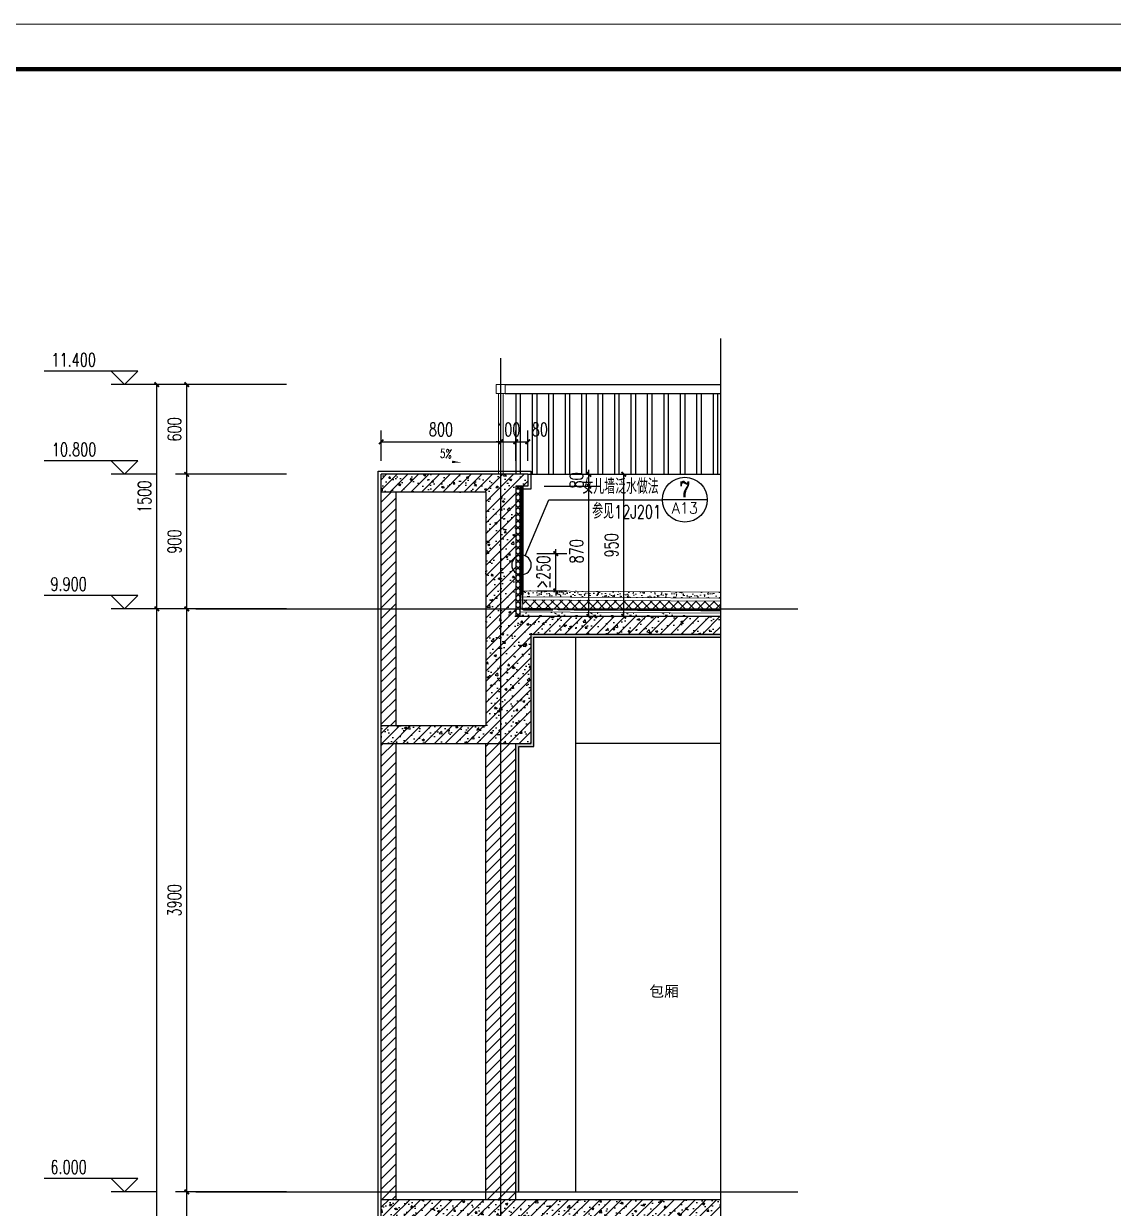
# Model space of a CAD drawing. Extents: x 1738711 to 2346805, y 1189731 to 2516152.
# Drawn here: x 1975823 to 1983111, y 1227784 to 1235709 of the extents above; entities that cross this region are included whole.
import ezdxf
from ezdxf.enums import TextEntityAlignment as Align

# ---------------------------------------------------------------- set-up
doc = ezdxf.new("R2010")
doc.units = 0
doc.header["$LTSCALE"] = 1000
doc.header["$MEASUREMENT"] = 0
doc.linetypes.add('S & C -P1$0$DASHED', pattern=[0.75, 0.5, -0.25])
for name, color, linetype in [('DIM_ELEV', 3, 'Continuous'), ('DIM_IDEN', 3, 'Continuous'), ('DIM_SYMB', 3, 'Continuous'), ('DOTE', 1, 'Continuous'), ('PUB_DIM', 3, 'Continuous'), ('PUB_HATCH', 8, 'Continuous'), ('PUB_TEXT', 7, 'Continuous'), ('TK', 4, 'Continuous'), ('WALL', 40, 'Continuous'), ('切线', 35, 'Continuous'), ('看线', 8, 'Continuous')]:
    doc.layers.add(name, color=color, linetype=linetype)
for name, color, linetype, lineweight in [('可见细线', 142, 'Continuous', 9), ('填充', 252, 'Continuous', 5), ('栏杆', 6, 'Continuous', 15), ('细线', 8, 'Continuous', 5)]:
    doc.layers.add(name, color=color, linetype=linetype, lineweight=lineweight)
doc.styles.add('_TCH_DIM', font='SIMPLEX', dxfattribs={"bigfont": 'GBCBIG'})
doc.styles.add('_TCH_DIM_T3', font='SIMPLEX', dxfattribs={"width": 0.705882, "bigfont": 'GBCBIG'})
doc.styles.add('_TCH_LABEL', font='COMPLEX', dxfattribs={"bigfont": 'GBCBIG'})
doc.styles.add('STW', font='simhei_0.ttf')
doc.styles.add('宋体', font='SIMSUN.TTF', dxfattribs={"width": 0.75})
doc.dimstyles.new('_TCH_ARCH&&30', dxfattribs={"dimtxt": 89.25, "dimasz": 30, "dimexe": 75, "dimexo": 90, "dimgap": 37.875, "dimtad": 1, "dimdec": 0, "dimzin": 0, "dimdsep": 46, "dimtxsty": '_TCH_DIM_T3', "dimblk": 'ARCHTICK', "dimcen": 0.09, "dimclrt": 7, "dimazin": 2, "dimtfac": 1, "dimtdec": 0, "dimtix": 1, "dimtmove": 2, "dimatfit": 3, "dimfxl": 20, "dimtolj": 1, "dimtzin": 0, "dimarcsym": 0})
pattern_1 = [(45, (-1386.785, 35.9), (-35.3553532, 35.3553532), [])]

# ---------------------------------------------------------------- blocks, each defined once
blk = doc.blocks.new('hjashrtahreahe')
at = {"layer": 'TK', "color": 7, "const_width": 25}
blk.add_lwpolyline([(0, 59400), (84100, 59400), (84100, 0), (0, 0)], close=True, dxfattribs=at)
at = {"layer": 'TK', "color": 3, "const_width": 100}
blk.add_lwpolyline([(2500, 1000), (2500, 58400), (83100, 58400), (83100, 1000)], close=True, dxfattribs=at)
at = {"layer": 'TK', "style": '宋体', "width": 0.75}
for tag, height, p in [('项目负责人', 350, (6003, 57089)), ('专业负责人', 350, (6003, 56224)), ('设计人', 350, (6003, 55419)), ('版号1', 250, (77304, 22193)), ('时间1', 250, (82405, 22193)), ('版号2', 250, (77304, 21593)), ('时间2', 250, (82405, 21593)), ('版号3', 250, (77304, 20993)), ('时间3', 250, (82405, 20993)), ('建筑会签', 0.0001, (78978, 2403)), ('电气会签', 0.0001, (82128, 2403)), ('结构会签', 0.0001, (78978, 1803)), ('暖通会签', 0.0001, (82128, 1803)), ('给排水会签', 0.0001, (78978, 1250)), ('智能化会签', 0.0001, (82128, 1250))]:
    blk.add_attdef(tag, text='', height=height, dxfattribs=at).set_placement(p, align=Align.CENTER)
for tag, p in [('合作设计单位', (80816, 48986)), ('版号说明1', (79854, 22318)), ('版号说明2', (79854, 21718)), ('版号说明3', (79854, 21118)), ('浙江绿储科技有限公司', (80545, 16036)), ('百兆瓦级集中式熔盐储能关键', (80545, 14953)), ('设备研发及制造基地项目', (80545, 14603)), ('1#研发楼', (80545, 13636)), ('图名', (80545, 12436)), ('工程编号', (78978, 11461)), ('子项编号', (82128, 11461)), ('建筑', (78978, 10711)), ('图号', (82128, 10711)), ('施工图', (78978, 9961)), ('2023.03', (82128, 9961)), ('审定', (79353, 8461)), ('审核', (79353, 7711)), ('工程负责', (79353, 6961)), ('专业负责', (79353, 6211)), ('设计', (79353, 5461)), ('制图', (79353, 4711)), ('校对', (79353, 3961))]:
    blk.add_attdef(tag, text='', height=250, dxfattribs=at).set_placement(p, align=Align.MIDDLE_CENTER)
blk = doc.blocks.new('_ArchTick')
at = {"color": 0, "linetype": 'ByBlock', "const_width": 0.4}
blk.add_lwpolyline([(-0.5, -0.5), (0.5, 0.5)], dxfattribs=at)
blk = doc.blocks.new('*D349')
at = {"layer": 'Defpoints', "color": 0, "transparency": 16777216}
for p in [(1979014.3, 1232911.9), (1978214.3, 1232694.4), (1979014.3, 1232694.4)]:
    blk.add_point(p, dxfattribs=at)
at = {"layer": 'PUB_DIM', "color": 0, "lineweight": -2, "transparency": 16777216}
for p, q in [((1978214.3, 1232784.4), (1978214.3, 1232986.9)), ((1979014.3, 1232784.4), (1979014.3, 1232986.9)), ((1978214.3, 1232911.9), (1979014.3, 1232911.9))]:
    blk.add_line(p, q, dxfattribs=at)
at = {"layer": 'PUB_DIM', "color": 0, "lineweight": -2, "transparency": 16777216, "xscale": 30, "yscale": 30, "zscale": 30, "rotation": 180}
blk.add_blockref('_ArchTick', (1978214.3, 1232911.9), dxfattribs=at)
at = {"layer": 'PUB_DIM', "color": 0, "lineweight": -2, "transparency": 16777216, "xscale": 30, "yscale": 30, "zscale": 30}
blk.add_blockref('_ArchTick', (1979014.3, 1232911.9), dxfattribs=at)
at = {"layer": 'PUB_DIM', "color": 7, "transparency": 16777216, "insert": (1978614.3, 1232994.4), "char_height": 89.25, "attachment_point": 5, "style": '_TCH_DIM_T3'}
blk.add_mtext('\\A1;800', dxfattribs=at)
blk = doc.blocks.new('*D350')
at = {"layer": 'Defpoints', "color": 0, "transparency": 16777216}
for p in [(1979114.3, 1232911.9), (1979014.3, 1232694.4), (1979114.3, 1232694.4)]:
    blk.add_point(p, dxfattribs=at)
at = {"layer": 'PUB_DIM', "color": 0, "lineweight": -2, "transparency": 16777216}
for p, q in [((1979014.3, 1232784.4), (1979014.3, 1232986.9)), ((1979114.3, 1232784.4), (1979114.3, 1232986.9)), ((1979014.3, 1232911.9), (1978984.3, 1232911.9)), ((1979014.3, 1232911.9), (1979114.3, 1232911.9)), ((1979114.3, 1232911.9), (1979144.3, 1232911.9))]:
    blk.add_line(p, q, dxfattribs=at)
at = {"layer": 'PUB_DIM', "color": 0, "lineweight": -2, "transparency": 16777216, "xscale": 30, "yscale": 30, "zscale": 30}
blk.add_blockref('_ArchTick', (1979014.3, 1232911.9), dxfattribs=at)
at = {"layer": 'PUB_DIM', "color": 0, "lineweight": -2, "transparency": 16777216, "xscale": 30, "yscale": 30, "zscale": 30, "rotation": 180}
blk.add_blockref('_ArchTick', (1979114.3, 1232911.9), dxfattribs=at)
at = {"layer": 'PUB_DIM', "color": 7, "transparency": 16777216, "insert": (1979064.3, 1232994.4), "char_height": 89.25, "attachment_point": 5, "style": '_TCH_DIM_T3'}
blk.add_mtext('\\A1;100', dxfattribs=at)
blk = doc.blocks.new('*D351')
at = {"layer": 'Defpoints', "color": 0, "transparency": 16777216}
for p in [(1979194.3, 1232911.9), (1979114.3, 1232694.4), (1979194.3, 1232694.4)]:
    blk.add_point(p, dxfattribs=at)
at = {"layer": 'PUB_DIM', "color": 0, "lineweight": -2, "transparency": 16777216}
for p, q in [((1979114.3, 1232784.4), (1979114.3, 1232986.9)), ((1979194.3, 1232784.4), (1979194.3, 1232986.9)), ((1979114.3, 1232911.9), (1979194.3, 1232911.9))]:
    blk.add_line(p, q, dxfattribs=at)
at = {"layer": 'PUB_DIM', "color": 0, "lineweight": -2, "transparency": 16777216, "xscale": 30, "yscale": 30, "zscale": 30, "rotation": 180}
blk.add_blockref('_ArchTick', (1979114.3, 1232911.9), dxfattribs=at)
at = {"layer": 'PUB_DIM', "color": 0, "lineweight": -2, "transparency": 16777216, "xscale": 30, "yscale": 30, "zscale": 30}
blk.add_blockref('_ArchTick', (1979194.3, 1232911.9), dxfattribs=at)
at = {"layer": 'PUB_DIM', "color": 7, "transparency": 16777216, "insert": (1979275.3, 1232994.4), "char_height": 89.25, "attachment_point": 5, "style": '_TCH_DIM_T3'}
blk.add_mtext('\\A1;80', dxfattribs=at)
blk = doc.blocks.new('*D352')
at = {"layer": 'Defpoints', "color": 0, "transparency": 16777216}
for p in [(1979164.3, 1232164.6), (1979381.8, 1232164.6), (1979164.3, 1231914.6)]:
    blk.add_point(p, dxfattribs=at)
at = {"layer": 'PUB_DIM', "color": 0, "lineweight": -2, "transparency": 16777216}
for p, q in [((1979254.3, 1232164.6), (1979456.8, 1232164.6)), ((1979381.8, 1232164.6), (1979381.8, 1232194.6)), ((1979381.8, 1231914.6), (1979381.8, 1232164.6)), ((1979254.3, 1231914.6), (1979456.8, 1231914.6)), ((1979381.8, 1231914.6), (1979381.8, 1231884.6))]:
    blk.add_line(p, q, dxfattribs=at)
at = {"layer": 'PUB_DIM', "color": 0, "lineweight": -2, "transparency": 16777216, "xscale": 30, "yscale": 30, "zscale": 30}
for p, rotation in [((1979381.8, 1232164.6), 270), ((1979381.8, 1231914.6), 90)]:
    blk.add_blockref('_ArchTick', p, dxfattribs=dict(at, rotation=rotation))
at = {"layer": 'PUB_DIM', "color": 7, "transparency": 16777216, "insert": (1979299.3, 1232039.6), "char_height": 89.25, "attachment_point": 5, "rotation": 90, "style": '_TCH_DIM_T3'}
blk.add_mtext('\\A1;≥250', dxfattribs=at)
blk = doc.blocks.new('*D353')
at = {"layer": 'Defpoints', "color": 0, "transparency": 16777216}
for p in [(1979511, 1232694.4), (1979836.9, 1232694.4), (1979511, 1231744.4)]:
    blk.add_point(p, dxfattribs=at)
at = {"layer": 'PUB_DIM', "color": 0, "lineweight": -2, "transparency": 16777216}
for p, q in [((1979601, 1232694.4), (1979911.9, 1232694.4)), ((1979836.9, 1231744.4), (1979836.9, 1232694.4)), ((1979601, 1231744.4), (1979911.9, 1231744.4))]:
    blk.add_line(p, q, dxfattribs=at)
at = {"layer": 'PUB_DIM', "color": 0, "lineweight": -2, "transparency": 16777216, "xscale": 30, "yscale": 30, "zscale": 30}
for p, rotation in [((1979836.9, 1232694.4), 90), ((1979836.9, 1231744.4), 270)]:
    blk.add_blockref('_ArchTick', p, dxfattribs=dict(at, rotation=rotation))
at = {"layer": 'PUB_DIM', "color": 7, "transparency": 16777216, "insert": (1979754.4, 1232219.4), "char_height": 89.25, "attachment_point": 5, "rotation": 90, "style": '_TCH_DIM_T3'}
blk.add_mtext('\\A1;950', dxfattribs=at)
blk = doc.blocks.new('*D354')
at = {"layer": 'Defpoints', "color": 0, "transparency": 16777216}
for p in [(1979214.3, 1232614.4), (1979603.7, 1232614.4), (1979214.3, 1231744.4)]:
    blk.add_point(p, dxfattribs=at)
at = {"layer": 'PUB_DIM', "color": 0, "lineweight": -2, "transparency": 16777216}
for p, q in [((1979304.3, 1232614.4), (1979678.7, 1232614.4)), ((1979603.7, 1231744.4), (1979603.7, 1232614.4)), ((1979304.3, 1231744.4), (1979678.7, 1231744.4))]:
    blk.add_line(p, q, dxfattribs=at)
at = {"layer": 'PUB_DIM', "color": 0, "lineweight": -2, "transparency": 16777216, "xscale": 30, "yscale": 30, "zscale": 30}
for p, rotation in [((1979603.7, 1232614.4), 90), ((1979603.7, 1231744.4), 270)]:
    blk.add_blockref('_ArchTick', p, dxfattribs=dict(at, rotation=rotation))
at = {"layer": 'PUB_DIM', "color": 7, "transparency": 16777216, "insert": (1979521.2, 1232179.4), "char_height": 89.25, "attachment_point": 5, "rotation": 90, "style": '_TCH_DIM_T3'}
blk.add_mtext('\\A1;870', dxfattribs=at)
blk = doc.blocks.new('*D355')
at = {"layer": 'Defpoints', "color": 0, "transparency": 16777216}
for p in [(1979214.3, 1232694.4), (1979603.7, 1232694.4), (1979214.3, 1232614.4)]:
    blk.add_point(p, dxfattribs=at)
at = {"layer": 'PUB_DIM', "color": 0, "lineweight": -2, "transparency": 16777216}
for p, q in [((1979603.7, 1232694.4), (1979603.7, 1232724.4)), ((1979304.3, 1232694.4), (1979678.7, 1232694.4)), ((1979603.7, 1232614.4), (1979603.7, 1232694.4)), ((1979304.3, 1232614.4), (1979678.7, 1232614.4)), ((1979603.7, 1232614.4), (1979603.7, 1232584.4))]:
    blk.add_line(p, q, dxfattribs=at)
at = {"layer": 'PUB_DIM', "color": 0, "lineweight": -2, "transparency": 16777216, "xscale": 30, "yscale": 30, "zscale": 30}
for p, rotation in [((1979603.7, 1232694.4), 270), ((1979603.7, 1232614.4), 90)]:
    blk.add_blockref('_ArchTick', p, dxfattribs=dict(at, rotation=rotation))
at = {"layer": 'PUB_DIM', "color": 7, "transparency": 16777216, "insert": (1979521.2, 1232654.4), "char_height": 89.25, "attachment_point": 5, "rotation": 90, "style": '_TCH_DIM_T3'}
blk.add_mtext('\\A1;80', dxfattribs=at)
blk = doc.blocks.new('*D1387')
at = {"layer": 'Defpoints', "color": 0, "transparency": 16777216}
for p in [(1976713.5, 1231794.4), (1977471.4, 1231794.4), (1977471.4, 1221894.4)]:
    blk.add_point(p, dxfattribs=at)
at = {"layer": 'PUB_DIM', "color": 0, "lineweight": -2, "transparency": 16777216}
for p, q in [((1977381.4, 1231794.4), (1976638.5, 1231794.4)), ((1976713.5, 1221894.4), (1976713.5, 1231794.4)), ((1977381.4, 1221894.4), (1976638.5, 1221894.4))]:
    blk.add_line(p, q, dxfattribs=at)
at = {"layer": 'PUB_DIM', "color": 0, "lineweight": -2, "transparency": 16777216, "xscale": 30, "yscale": 30, "zscale": 30}
for p, rotation in [((1976713.5, 1231794.4), 90), ((1976713.5, 1221894.4), 270)]:
    blk.add_blockref('_ArchTick', p, dxfattribs=dict(at, rotation=rotation))
at = {"layer": 'PUB_DIM', "color": 7, "transparency": 16777216, "insert": (1976631, 1226844.4), "char_height": 89.25, "attachment_point": 5, "rotation": 90, "style": '_TCH_DIM_T3'}
blk.add_mtext('\\A1;9900', dxfattribs=at)
blk = doc.blocks.new('*D1388')
at = {"layer": 'Defpoints', "color": 0, "transparency": 16777216}
for p in [(1976713.5, 1233294.4), (1977471.4, 1233294.4), (1977471.4, 1231794.4)]:
    blk.add_point(p, dxfattribs=at)
at = {"layer": 'PUB_DIM', "color": 0, "lineweight": -2, "transparency": 16777216}
for p, q in [((1977381.4, 1233294.4), (1976638.5, 1233294.4)), ((1976713.5, 1231794.4), (1976713.5, 1233294.4)), ((1977381.4, 1231794.4), (1976638.5, 1231794.4))]:
    blk.add_line(p, q, dxfattribs=at)
at = {"layer": 'PUB_DIM', "color": 0, "lineweight": -2, "transparency": 16777216, "xscale": 30, "yscale": 30, "zscale": 30}
for p, rotation in [((1976713.5, 1233294.4), 90), ((1976713.5, 1231794.4), 270)]:
    blk.add_blockref('_ArchTick', p, dxfattribs=dict(at, rotation=rotation))
at = {"layer": 'PUB_DIM', "color": 7, "transparency": 16777216, "insert": (1976631, 1232544.4), "char_height": 89.25, "attachment_point": 5, "rotation": 90, "style": '_TCH_DIM_T3'}
blk.add_mtext('\\A1;1500', dxfattribs=at)
blk = doc.blocks.new('*D1390')
at = {"layer": 'Defpoints', "color": 0, "transparency": 16777216}
for p in [(1976913.5, 1227894.4), (1977671.4, 1227894.4), (1977671.4, 1221894.4)]:
    blk.add_point(p, dxfattribs=at)
at = {"layer": 'PUB_DIM', "color": 0, "lineweight": -2, "transparency": 16777216}
for p, q in [((1977581.4, 1227894.4), (1976838.5, 1227894.4)), ((1976913.5, 1221894.4), (1976913.5, 1227894.4)), ((1977581.4, 1221894.4), (1976838.5, 1221894.4))]:
    blk.add_line(p, q, dxfattribs=at)
at = {"layer": 'PUB_DIM', "color": 0, "lineweight": -2, "transparency": 16777216, "xscale": 30, "yscale": 30, "zscale": 30}
for p, rotation in [((1976913.5, 1227894.4), 90), ((1976913.5, 1221894.4), 270)]:
    blk.add_blockref('_ArchTick', p, dxfattribs=dict(at, rotation=rotation))
at = {"layer": 'PUB_DIM', "color": 7, "transparency": 16777216, "insert": (1976831, 1224894.4), "char_height": 89.25, "attachment_point": 5, "rotation": 90, "style": '_TCH_DIM_T3'}
blk.add_mtext('\\A1;6000', dxfattribs=at)
blk = doc.blocks.new('*D1391')
at = {"layer": 'Defpoints', "color": 0, "transparency": 16777216}
for p in [(1976913.5, 1231794.4), (1977671.4, 1231794.4), (1977671.4, 1227894.4)]:
    blk.add_point(p, dxfattribs=at)
at = {"layer": 'PUB_DIM', "color": 0, "lineweight": -2, "transparency": 16777216}
for p, q in [((1977581.4, 1231794.4), (1976838.5, 1231794.4)), ((1976913.5, 1227894.4), (1976913.5, 1231794.4)), ((1977581.4, 1227894.4), (1976838.5, 1227894.4))]:
    blk.add_line(p, q, dxfattribs=at)
at = {"layer": 'PUB_DIM', "color": 0, "lineweight": -2, "transparency": 16777216, "xscale": 30, "yscale": 30, "zscale": 30}
for p, rotation in [((1976913.5, 1231794.4), 90), ((1976913.5, 1227894.4), 270)]:
    blk.add_blockref('_ArchTick', p, dxfattribs=dict(at, rotation=rotation))
at = {"layer": 'PUB_DIM', "color": 7, "transparency": 16777216, "insert": (1976831, 1229844.4), "char_height": 89.25, "attachment_point": 5, "rotation": 90, "style": '_TCH_DIM_T3'}
blk.add_mtext('\\A1;3900', dxfattribs=at)
blk = doc.blocks.new('*D1392')
at = {"layer": 'Defpoints', "color": 0, "transparency": 16777216}
for p in [(1976913.5, 1232694.4), (1977671.4, 1232694.4), (1977671.4, 1231794.4)]:
    blk.add_point(p, dxfattribs=at)
at = {"layer": 'PUB_DIM', "color": 0, "lineweight": -2, "transparency": 16777216}
for p, q in [((1977581.4, 1232694.4), (1976838.5, 1232694.4)), ((1976913.5, 1231794.4), (1976913.5, 1232694.4)), ((1977581.4, 1231794.4), (1976838.5, 1231794.4))]:
    blk.add_line(p, q, dxfattribs=at)
at = {"layer": 'PUB_DIM', "color": 0, "lineweight": -2, "transparency": 16777216, "xscale": 30, "yscale": 30, "zscale": 30}
for p, rotation in [((1976913.5, 1232694.4), 90), ((1976913.5, 1231794.4), 270)]:
    blk.add_blockref('_ArchTick', p, dxfattribs=dict(at, rotation=rotation))
at = {"layer": 'PUB_DIM', "color": 7, "transparency": 16777216, "insert": (1976831, 1232244.4), "char_height": 89.25, "attachment_point": 5, "rotation": 90, "style": '_TCH_DIM_T3'}
blk.add_mtext('\\A1;900', dxfattribs=at)
blk = doc.blocks.new('*D1393')
at = {"layer": 'Defpoints', "color": 0, "transparency": 16777216}
for p in [(1976913.5, 1233294.4), (1977671.4, 1233294.4), (1977671.4, 1232694.4)]:
    blk.add_point(p, dxfattribs=at)
at = {"layer": 'PUB_DIM', "color": 0, "lineweight": -2, "transparency": 16777216}
for p, q in [((1977581.4, 1233294.4), (1976838.5, 1233294.4)), ((1976913.5, 1232694.4), (1976913.5, 1233294.4)), ((1977581.4, 1232694.4), (1976838.5, 1232694.4))]:
    blk.add_line(p, q, dxfattribs=at)
at = {"layer": 'PUB_DIM', "color": 0, "lineweight": -2, "transparency": 16777216, "xscale": 30, "yscale": 30, "zscale": 30}
for p, rotation in [((1976913.5, 1233294.4), 90), ((1976913.5, 1232694.4), 270)]:
    blk.add_blockref('_ArchTick', p, dxfattribs=dict(at, rotation=rotation))
at = {"layer": 'PUB_DIM', "color": 7, "transparency": 16777216, "insert": (1976831, 1232994.4), "char_height": 89.25, "attachment_point": 5, "rotation": 90, "style": '_TCH_DIM_T3'}
blk.add_mtext('\\A1;600', dxfattribs=at)

msp = doc.modelspace()

# ---------------------------------------------------------------- hatches: boundary and pattern name
at = {"layer": 'PUB_HATCH'}
h = msp.add_hatch(dxfattribs=at)
h.set_pattern_fill('钢筋混凝土', color=256, scale=20, style=0)
h.set_pattern_definition([(45, (-286934.816, -150941.136), (-35.3553391, 35.3553391), []), (50, (-286934.82, -150941.14), (143.4520365, -12.550427), [15, -165]), (355, (-286934.82, -150941.14), (-27.750267, 150.438427), [12, -132]), (100.4514, (-286922.86, -150942.18), (115.701876, 137.8879084), [12.748038, -140.2284224]), (46.1842, (-286934.82, -150901.14), (213.44821, -33.103803), [22.5, -247.5]), (96.6356, (-286917.03, -150903.9), (186.932541, 194.823574), [19.122058, -210.3426]), (351.1842, (-286934.82, -150901.14), (186.932389, 194.82372), [18, -198]), (21, (-286914.82, -150911.14), (119.3814104, -80.523778), [15, -165]), (326, (-286914.82, -150911.14), (48.663066, 145.030009), [12, -132]), (71.4514, (-286904.87, -150917.85), (168.044526, 64.506099), [12.748038, -140.2284224]), (37.5, (-286934.816, -150941.136), (2.4319711, 66.5787708), [0, -130.4, 0, -134, 0, -132.5]), (7.5, (-286934.816, -150941.14), (52.6139075, 78.8823424), [0, -76.4, 0, -127.4, 0, -50.5]), (327.5, (-286979.416, -150941.136), (106.7644872, -4.5109743), [0, -50, 0, -156, 0, -207]), (317.5, (-286999.42, -150941.14), (116.637234, 20.0209965), [0, -65, 0, -103.6, 0, -147])])
h.paths.add_polyline_path([(1980485.8, 1231624.4), (1979214.3, 1231624.4), (1979214.3, 1230894.4), (1978214.3, 1230894.4), (1978214.3, 1231014.4), (1978914.3, 1231014.4), (1978914.3, 1232574.4), (1978214.3, 1232574.4), (1978214.3, 1232694.4), (1979194.3, 1232694.4), (1979194.3, 1232614.4), (1979114.3, 1232614.4), (1979114.3, 1231744.4), (1980485.8, 1231744.4)])
h = msp.add_hatch(dxfattribs=at)
h.set_pattern_fill('普通砖', color=256, scale=20, style=0)
h.set_pattern_definition(pattern_1)
h.paths.add_polyline_path([(1978314.3, 1231014.4), (1978214.3, 1231014.4), (1978214.3, 1232574.4), (1978314.3, 1232574.4)])
h = msp.add_hatch(dxfattribs=at)
h.set_pattern_fill('ANSI37', color=256, scale=20, style=0)
h.set_pattern_definition([(45, (1979219.41, 1233011.14), (-22.45064, 22.45064), []), (135, (1979219.41, 1233011.14), (-22.45064, -22.45064), [])])
h.paths.add_polyline_path([(1979114.3, 1231744.4), (1979144.3, 1231744.4), (1979144.3, 1232614.4), (1979114.3, 1232614.4)])
h = msp.add_hatch(dxfattribs=at)
h.set_pattern_fill('碎沙', color=256, scale=10, style=0)
h.set_pattern_definition([(37.5, (0, 0), (-0.80001565, 24.47066187), [0, -19.304, 0, -21.59, 0, -20.6375]), (7.5, (0, 0), (22.47616416, 35.84125503), [0, -10.414, 0, -17.399, 0, -6.6675]), (327.5, (-15.62, 0), (39.54961851, 0.07185923), [0, -6.35, 0, -22.86, 0, -29.845]), (317.5, (-15.62, 0), (38.1778226, 11.14646616), [0, -3.175, 0, -14.986, 0, -17.145])])
h.paths.add_polyline_path([(1980485.8, 1231624.4), (1979214.3, 1231624.4), (1979214.3, 1230894.4), (1979114.3, 1230894.4), (1979114.3, 1227894.4), (1979134.3, 1227894.4), (1979134.3, 1230874.4), (1979234.3, 1230874.4), (1979234.3, 1231604.4), (1980485.8, 1231604.4)])
h = msp.add_hatch(dxfattribs=at)
h.set_pattern_fill('普通砖', color=256, scale=20, style=0)
h.set_pattern_definition(pattern_1)
h.paths.add_polyline_path([(1978314.3, 1227844.4), (1978214.3, 1227844.4), (1978214.3, 1230894.4), (1978314.3, 1230894.4)])
h = msp.add_hatch(dxfattribs=at)
h.set_pattern_fill('普通砖', color=256, scale=20, style=0)
h.set_pattern_definition(pattern_1)
h.paths.add_polyline_path([(1979114.3, 1230889.1), (1978914.3, 1230889.1), (1978914.3, 1227844.4), (1979114.3, 1227844.4)])
h = msp.add_hatch(dxfattribs=at)
h.set_pattern_fill('钢筋混凝土', color=256, scale=20, style=0)
h.set_pattern_definition([(45, (-303635.304, -150941.136), (-35.3553391, 35.3553391), []), (50, (-303635.3, -150941.14), (143.4520365, -12.550427), [15, -165]), (355, (-303635.3, -150941.14), (-27.750267, 150.438427), [12, -132]), (100.4514, (-303623.35, -150942.18), (115.701876, 137.8879084), [12.748038, -140.2284224]), (46.1842, (-303635.3, -150901.14), (213.44821, -33.103803), [22.5, -247.5]), (96.6356, (-303617.52, -150903.9), (186.932541, 194.823574), [19.122058, -210.3426]), (351.1842, (-303635.3, -150901.14), (186.932389, 194.82372), [18, -198]), (21, (-303615.3, -150911.14), (119.3814104, -80.523778), [15, -165]), (326, (-303615.3, -150911.14), (48.663066, 145.030009), [12, -132]), (71.4514, (-303605.36, -150917.85), (168.044526, 64.506099), [12.748038, -140.2284224]), (37.5, (-303635.304, -150941.136), (2.4319711, 66.5787708), [0, -130.4, 0, -134, 0, -132.5]), (7.5, (-303635.304, -150941.14), (52.6139075, 78.8823424), [0, -76.4, 0, -127.4, 0, -50.5]), (327.5, (-303679.904, -150941.136), (106.7644872, -4.5109743), [0, -50, 0, -156, 0, -207]), (317.5, (-303699.9, -150941.14), (116.637234, 20.0209965), [0, -65, 0, -103.6, 0, -147])])
h.paths.add_polyline_path([(1980485.8, 1227724.4), (1979214.3, 1227724.4), (1979214.3, 1227094.4), (1978914.3, 1227094.4), (1978914.3, 1227724.4), (1978214.3, 1227724.4), (1978214.3, 1227844.4), (1980485.8, 1227844.4)])
at = {"layer": '填充'}
h = msp.add_hatch(dxfattribs=at)
h.set_pattern_fill('多孔材料', color=256, scale=15, style=0)
h.set_pattern_definition([(135, (3018260.94, 866322.27), (30.0000305, 30.0000305), []), (45, (3018260.94, 866322.27), (30.0000305, -30.0000305), [])])
h.paths.add_polyline_path([(1979122.9, 1231795.3), (1979122.9, 1231815.3), (1979112.6, 1231815.4), (1979112.5, 1231795.4)])
h.paths.add_polyline_path([(1980485.8, 1231786.4), (1980485.8, 1231845.9), (1979161.4, 1231854.6), (1979164.3, 1231795.1)])
h = msp.add_hatch(dxfattribs=at)
h.set_pattern_fill('混凝土', color=256, scale=10, style=0)
h.set_pattern_definition([(50, (-6354993.2, 4409362.786), (71.72601826, -6.2752135), [7.5, -82.5]), (355, (-6354993.2, 4409362.79), (-13.87513336, 75.2192134), [6, -66]), (100.4514, (-6354987.22, 4409362.26), (57.85093817, 68.9439542), [6.374019, -70.1142112]), (46.1842, (-6354993.2, 4409382.79), (106.7241049, -16.5519014), [11.25, -123.75]), (96.6356, (-6354984.3, 4409381.41), (93.4662706, 97.4117871), [9.5610288, -105.1713]), (351.1842, (-6354993.2, 4409382.79), (93.4661945, 97.4118601), [9, -99]), (21, (-6354983.2, 4409377.786), (59.6907052, -40.26188907), [7.5, -82.5]), (326, (-6354983.2, 4409377.79), (24.3315332, 72.5150045), [6, -66]), (71.4514, (-6354978.224, 4409374.43), (84.02226286, 32.25304967), [6.374019, -70.1142112]), (37.5, (-6354993.198, 4409362.786), (1.21598553, 33.28938538), [0, -65.2, 0, -67, 0, -66.25]), (7.5, (-6354993.198, 4409362.786), (26.30695374, 39.44117119), [0, -38.2, 0, -63.7, 0, -25.25]), (327.5, (-6355015.498, 4409362.786), (53.38224362, -2.25548717), [0, -25, 0, -78, 0, -103.5]), (317.5, (-6355025.5, 4409362.786), (58.31861693, 10.01049823), [0, -32.5, 0, -51.8, 0, -73.5])])
h.paths.add_polyline_path([(1980485.8, 1231865.9), (1980485.8, 1231905.9), (1979144.6, 1231914.7), (1979144.6, 1231874.7)])
h = msp.add_hatch(dxfattribs=at)
h.set_pattern_fill('加气混凝土', color=256, scale=20, style=0)
h.set_pattern_definition([(7e-15, (-12822.96, 2050594.64), (120, 240), [0, -240]), (7e-15, (-12963.36, 2050562.24), (120, 240), [0, -240]), (7e-15, (-12885.36, 2050559.84), (120, 240), [0, -240]), (7e-15, (-12800.16, 2050630.64), (120, 240), [0, -240]), (7e-15, (-12899.76, 2050547.84), (120, 240), [0, -240]), (7e-15, (-12776.16, 2050781.84), (120, 240), [0, -240]), (7e-15, (-12849.36, 2050762.64), (120, 240), [0, -240]), (7e-15, (-12810.96, 2050732.64), (120, 240), [0, -240]), (7e-15, (-13006.56, 2050727.84), (120, 240), [0, -240]), (7e-15, (-12888.96, 2050717.04), (120, 240), [0, -240]), (7e-15, (-12934.56, 2050655.84), (120, 240), [0, -240]), (7e-15, (-12932.16, 2050565.84), (120, 240), [0, -240]), (7e-15, (-12842.16, 2050556.24), (120, 240), [0, -240]), (7e-15, (-12776.16, 2050661.84), (120, 240), [0, -240]), (7e-15, (-13000.56, 2050624.64), (120, 240), [0, -240]), (7e-15, (-12980.16, 2050665.44), (120, 240), [0, -240]), (7e-15, (-12886.56, 2050648.64), (120, 240), [0, -240]), (7e-15, (-12920.16, 2050613.84), (120, 240), [0, -240]), (7e-15, (-12939.36, 2050693.04), (120, 240), [0, -240]), (7e-15, (-12909.36, 2050783.04), (120, 240), [0, -240]), (7e-15, (-12990.96, 2050574.24), (120, 240), [0, -240]), (7e-15, (-12858.96, 2050733.84), (120, 240), [0, -240]), (7e-15, (-12970.56, 2050737.44), (120, 240), [0, -240]), (7e-15, (-12989.76, 2050768.64), (120, 240), [0, -240]), (130.601294, (-12790.898, 2050706.697), (-599.99999337, 720.00000315), [10.536622, -4414.8444]), (18.4349488, (-12808.04, 2050711.27), (599.9999978, 239.9999982), [10.842096, -1507.05116]), (90, (-12808.04, 2050700.98), (120, 240), [10.285714, -469.71426]), (161.565051, (-12797.756, 2050697.554), (-600.000003, 239.9999821), [10.842096, -1507.05116]), (53.1301023, (-12797.756, 2050697.554), (120.0000002, 239.9999999), [11.428572, -1188.5714]), (135, (-12788.61, 2050575.27), (-120.0000145, 239.9999838), [9.697464, -669.12504]), (45, (-12802.33, 2050575.27), (119.9999992, 239.999999), [9.697464, -669.12504]), (135, (-12795.47, 2050568.41), (-120.0000145, 239.9999838), [9.697464, -669.12504]), (45, (-12795.47, 2050568.41), (119.9999992, 239.999999), [9.697464, -669.12504]), (116.565051, (-12904.04, 2050736.41), (-2e-05, 479.999987), [12.77753, -255.5506]), (180, (-12909.76, 2050747.84), (-120, 240), [13.714286, -226.2857]), (63.434949, (-12929.18, 2050736.41), (1e-06, 479.999998), [12.77753, -255.5506]), (116.565051, (-12923.47, 2050724.98), (-2e-05, 479.999987), [12.77753, -255.5506]), (7e-15, (-12923.47, 2050724.98), (120, 240), [13.714286, -226.2857]), (63.434949, (-12909.76, 2050724.98), (1e-06, 479.999998), [12.77753, -255.5506]), (107.102728, (-12813.7555, 2050655.268), (-359.999986237, 1200.000001936), [15.544538, -6513.161]), (143.972626, (-12818.327, 2050670.125), (-2279.9999711, 1679.9999981), [15.544538, -3248.808]), (180, (-12830.9, 2050679.27), (-120, 240), [14.857142, -225.14284]), (36.0273733, (-12858.327, 2050670.125), (2279.99998315, 1679.99998189), [15.544538, -3248.808]), (71.565051, (-12862.9, 2050656.41), (360.00000185, 1199.99999793), [14.456126, -1503.43712]), (107.102728, (-12858.327, 2050641.554), (-359.999986237, 1200.000001936), [15.544538, -6513.161]), (143.972626, (-12845.756, 2050632.411), (-2279.9999711, 1679.9999981), [15.544538, -3248.808]), (7e-15, (-12845.76, 2050632.4), (120, 240), [14.857142, -225.14284]), (36.0273733, (-12830.898, 2050632.411), (2279.99998315, 1679.99998189), [15.544538, -3248.808]), (71.565051, (-12818.327, 2050641.554), (360.00000185, 1199.99999793), [14.456126, -1503.43712]), (150.255118, (-12811.47, 2050767.268), (-360.00000085, 239.99999703), [9.214008, -1925.72784]), (90, (-12819.47, 2050762.7), (120, 240), [9.142858, -470.8571]), (29.7448813, (-12819.47, 2050762.697), (360.0000002, 239.99999888), [9.214008, -1925.72784]), (116.565051, (-12867.47, 2050596.98), (-2e-05, 479.999987), [12.77753, -255.5506]), (168.690067, (-12873.184, 2050608.41), (-1080.0000008, 239.99999398), [11.654902, -2435.8742]), (41.1859251, (-12893.756, 2050602.697), (2999.999981823, 2639.999976915), [12.148738, -5090.3208]), (90, (-12893.76, 2050591.27), (120, 240), [11.428572, -468.5714]), (138.814074, (-12884.613, 2050583.268), (-2999.999946676, 2640.000016815), [12.148738, -5090.3208]), (16.6992442, (-12884.613, 2050583.268), (3959.999970207, 1199.99998743), [11.93178, -4999.415]), (60.9453959, (-12873.184, 2050586.697), (119.99999968, 239.99999788), [11.766434, -4930.1358]), (109.983106, (-12968.041, 2050697.554), (-600.00000226, 1679.999995554), [13.3768, -5604.879]), (155.556045, (-12972.613, 2050710.125), (-1560.000005946, 719.99998504), [13.809194, -5786.0526]), (24.4439547, (-12997.756, 2050710.125), (1560.00000078, 719.999996537), [13.809194, -5786.0526]), (70.0168934, (-13002.327, 2050697.554), (600.00000181, 1679.99999583), [13.3768, -5604.879]), (109.983106, (-12997.756, 2050684.982), (-600.00000226, 1679.999995554), [13.3768, -5604.879]), (160.016893, (-12985.184, 2050680.41), (-600.00000035, 239.99998907), [13.3768, -2795.751]), (19.9831065, (-12985.184, 2050680.41), (599.9999967, 239.99999962), [13.3768, -2795.751]), (70.0168934, (-12972.613, 2050684.982), (600.00000181, 1679.99999583), [13.3768, -5604.879]), (122.005383, (-12878.898, 2050675.84), (-120.0000161, 239.99998775), [10.781693, -2253.3736]), (18.4349488, (-12894.9, 2050681.554), (599.9999978, 239.9999982), [10.842096, -1507.05116]), (90, (-12894.9, 2050671.27), (120, 240), [10.285714, -469.71426]), (161.565051, (-12884.613, 2050667.84), (-600.000003, 239.9999821), [10.842096, -1507.05116]), (54.4623222, (-12884.613, 2050667.84), (839.99999878, 1199.9999982), [9.831228, -4119.2846]), (116.565051, (-12948.61, 2050617.55), (-2e-05, 479.999987), [12.77753, -255.5506]), (180, (-12954.33, 2050628.98), (-120, 240), [12.571428, -227.42856]), (59.0362434, (-12973.756, 2050617.554), (120.0000004, 239.99999884), [13.32789, -2785.5288]), (120.963756, (-12966.898, 2050606.125), (-120.0000164, 239.99998898), [13.32789, -2785.5288]), (7e-15, (-12966.9, 2050606.13), (120, 240), [12.571428, -227.42856]), (63.434949, (-12954.33, 2050606.13), (1e-06, 479.999998), [12.77753, -255.5506])])
h.paths.add_polyline_path([(1980295.1, 1231744.4), (1980295.1, 1231767.7), (1979144.3, 1231775.2), (1979144.3, 1231744.4)])

# ---------------------------------------------------------------- linework, layer by layer
at = {"layer": 'DIM_ELEV'}
for p, q in [((1976587.3, 1233384.4), (1975960.9, 1233384.4)), ((1976497.3, 1233294.4), (1976407.3, 1233384.4)), ((1976497.3, 1233294.4), (1976587.3, 1233384.4)), ((1976707.3, 1233294.4), (1976407.3, 1233294.4)), ((1976587.3, 1232784.4), (1975960.9, 1232784.4)), ((1976497.3, 1232694.4), (1976407.3, 1232784.4)), ((1976497.3, 1232694.4), (1976587.3, 1232784.4)), ((1976707.3, 1232694.4), (1976407.3, 1232694.4)), ((1976587.3, 1231884.4), (1975960.9, 1231884.4)), ((1976497.3, 1231794.4), (1976407.3, 1231884.4)), ((1976497.3, 1231794.4), (1976587.3, 1231884.4)), ((1976707.3, 1231794.4), (1976407.3, 1231794.4)), ((1976587.3, 1227984.4), (1975960.9, 1227984.4)), ((1976497.3, 1227894.4), (1976407.3, 1227984.4)), ((1976497.3, 1227894.4), (1976587.3, 1227984.4)), ((1976707.3, 1227894.4), (1976407.3, 1227894.4))]:
    msp.add_line(p, q, dxfattribs=at)
at = {"layer": 'DIM_IDEN'}
for p, q in [((1979178.1, 1232148.9), (1979334.7, 1232524.6)), ((1979334.7, 1232524.6), (1980095.3, 1232524.6)), ((1980395.3, 1232524.6), (1980095.3, 1232524.6))]:
    msp.add_line(p, q, dxfattribs=at)
msp.add_lwpolyline([(1979218.4, 1232088.4, 1), (1979087.3, 1232088.4, 1)], format="xyb", close=True, dxfattribs=at)
msp.add_circle((1980245.3, 1232524.6), 150, dxfattribs=at)
at = {"layer": 'DIM_SYMB'}
msp.add_lwpolyline([(1980485.8, 1221131.3), (1980485.8, 1227333.1), (1980422.8, 1227356), (1980548.8, 1227378.3), (1980485.8, 1227400.6), (1980485.8, 1233602.4)], dxfattribs=at)
msp.add_lwpolyline([(1978536.3, 1232790.6, 0, 0, 0), (1978748.6, 1232773.4, 0, 16, 0), (1978688.8, 1232778.2, 0, 0, 0)], format="xyseb", dxfattribs=at)
at = {"layer": 'DOTE'}
for p, q in [((1979014.3, 1220760.2), (1979014.3, 1233471.2)), ((1976975.2, 1231794.4), (1981001.4, 1231794.4)), ((1976975.2, 1227894.4), (1981001.4, 1227894.4))]:
    msp.add_line(p, q, dxfattribs=at)
at = {"layer": 'WALL'}
for p, q in [((1979194.3, 1232694.4), (1978214.3, 1232694.4)), ((1978214.3, 1221182), (1978214.3, 1232694.4)), ((1979194.3, 1232694.4), (1979194.3, 1232614.4)), ((1978914.3, 1232574.4), (1978214.3, 1232574.4)), ((1978314.3, 1231014.4), (1978314.3, 1232574.4)), ((1978914.3, 1232574.4), (1978914.3, 1231014.4)), ((1979114.3, 1232614.4), (1979114.3, 1231744.4)), ((1979194.3, 1232614.4), (1979114.3, 1232614.4)), ((1979114.3, 1231744.4), (1980485.8, 1231744.4)), ((1979214.3, 1231624.4), (1980485.8, 1231624.4)), ((1979214.3, 1231624.4), (1979214.3, 1230894.4)), ((1978214.3, 1231014.4), (1978914.3, 1231014.4)), ((1978214.3, 1230894.4), (1979214.3, 1230894.4)), ((1978314.3, 1227844.4), (1978314.3, 1230894.4)), ((1978914.3, 1227844.4), (1978914.3, 1230894.4)), ((1979114.3, 1227844.4), (1979114.3, 1230894.4)), ((1978214.3, 1227844.4), (1980485.8, 1227844.4)), ((1978214.3, 1227724.4), (1978214.3, 1227844.4))]:
    msp.add_line(p, q, dxfattribs=at)
at = {"layer": '切线'}
for p, q in [((1979144.3, 1231744.4), (1979144.3, 1232614.4)), ((1979164.3, 1231889.6), (1979164.3, 1232614.4)), ((1979114.3, 1227894.4), (1980485.8, 1227894.4))]:
    msp.add_line(p, q, dxfattribs=at)
for points in [[(1978194.3, 1221594.4), (1978194.3, 1232714.4), (1979214.3, 1232714.4), (1979214.3, 1232594.4), (1979114.3, 1232594.4)], [(1979134.3, 1227894.4), (1979134.3, 1230874.4), (1979234.3, 1230874.4), (1979234.3, 1231604.4), (1980485.8, 1231604.4)]]:
    msp.add_lwpolyline(points, dxfattribs=at)
at = {"layer": '可见细线', "color": 6, "linetype": 'S & C -P1$0$DASHED', "ltscale": 3, "const_width": 6}
for points in [[(1979147.1, 1232614.4), (1979146.9, 1231813.5, 0.315273), (1979168.4, 1231785.3), (1979362.5, 1231785.4)], [(1979157.9, 1232614.4), (1979157.8, 1231803.6, 0.599208), (1979174.4, 1231798.7), (1979373.9, 1231795.5), (1979403.5, 1231786.9), (1980485.8, 1231781.2)]]:
    msp.add_lwpolyline(points, format="xyb", dxfattribs=at)
at = {"layer": '栏杆'}
for p, q in [((1978999.3, 1233234.4), (1978999.3, 1232694.4)), ((1979029.3, 1233234.4), (1979029.3, 1232694.4))]:
    msp.add_line(p, q, dxfattribs=at)
msp.add_lwpolyline([(1978984.3, 1233294.4), (1979044.3, 1233294.4), (1979044.3, 1233234.4), (1978984.3, 1233234.4)], close=True, dxfattribs=at)
at = {"layer": '看线'}
for p, q in [((1979044.3, 1233294.4), (1980485.8, 1233294.4)), ((1979044.3, 1233234.4), (1980485.8, 1233234.4)), ((1979114.3, 1233234.4), (1979114.3, 1232694.4)), ((1979144.3, 1233234.4), (1979144.3, 1232694.4)), ((1979224.3, 1233234.4), (1979224.3, 1232694.4)), ((1979254.3, 1233234.4), (1979254.3, 1232694.4)), ((1979334.3, 1233234.4), (1979334.3, 1232694.4)), ((1979364.3, 1233234.4), (1979364.3, 1232694.4)), ((1979444.3, 1233234.4), (1979444.3, 1232694.4)), ((1979474.3, 1233234.4), (1979474.3, 1232694.4)), ((1979554.3, 1233234.4), (1979554.3, 1232694.4)), ((1979584.3, 1233234.4), (1979584.3, 1232694.4)), ((1979664.3, 1233234.4), (1979664.3, 1232694.4)), ((1979694.3, 1233234.4), (1979694.3, 1232694.4)), ((1979774.3, 1233234.4), (1979774.3, 1232694.4)), ((1979804.3, 1233234.4), (1979804.3, 1232694.4)), ((1979884.3, 1233234.4), (1979884.3, 1232694.4)), ((1979914.3, 1233234.4), (1979914.3, 1232694.4)), ((1979994.3, 1233234.4), (1979994.3, 1232694.4)), ((1980024.3, 1233234.4), (1980024.3, 1232694.4)), ((1980104.3, 1233234.4), (1980104.3, 1232694.4)), ((1980134.3, 1233234.4), (1980134.3, 1232694.4)), ((1980214.3, 1233234.4), (1980214.3, 1232694.4)), ((1980244.3, 1233234.4), (1980244.3, 1232694.4)), ((1980324.3, 1233234.4), (1980324.3, 1232694.4)), ((1980354.3, 1233234.4), (1980354.3, 1232694.4)), ((1980434.3, 1233234.4), (1980434.3, 1232694.4)), ((1980464.3, 1233234.4), (1980464.3, 1232694.4)), ((1979194.3, 1232694.4), (1980485.8, 1232694.4)), ((1979514.3, 1231604.4), (1979514.3, 1227894.4)), ((1980485.8, 1230894.4), (1979514.3, 1230894.4))]:
    msp.add_line(p, q, dxfattribs=at)
at = {"layer": '细线'}
for p, q in [((1979152.9, 1231889.6), (1979152.9, 1232614.4)), ((1979161.4, 1231835.1), (1979161.4, 1232614.4)), ((1979144.6, 1231914.7), (1980485.8, 1231905.9)), ((1979144.6, 1231874.7), (1980485.8, 1231865.9)), ((1979144.8, 1231854.7), (1980485.8, 1231845.9)), ((1979144.3, 1231795.2), (1980485.8, 1231786.4)), ((1979144.3, 1231775.2), (1980485.8, 1231766.4))]:
    msp.add_line(p, q, dxfattribs=at)

# ---------------------------------------------------------------- block references
at = {"xscale": 0.3, "yscale": 0.3, "zscale": 0.3}
msp.add_blockref('hjashrtahreahe', (1960435.7, 1217885), dxfattribs=at)

# ---------------------------------------------------------------- texts
at = {"style": 'STW'}
msp.add_text('包厢', height=72.1, dxfattribs=at).set_placement((1980008.1, 1229200))
at = {"layer": 'PUB_TEXT', "color": 7, "style": '_TCH_DIM', "width": 0.705882}
for s, p in [('11.400', (1976009.5, 1233415.9)), ('10.800', (1976011.9, 1232815.9)), ('12J201', (1979772.8, 1232398.1)), ('9.900', (1976002.3, 1231915.9)), ('6.000', (1976002.3, 1228015.9))]:
    msp.add_text(s, height=89.25, dxfattribs=at).set_placement(p)
msp.add_text('5%%%', height=59.5, rotation=355.35204, dxfattribs=at).set_placement((1978606.3, 1232806))
at = {"layer": 'PUB_TEXT', "color": 7, "style": '_TCH_DIM'}
for s, p in [('女儿墙泛水做法', (1979560, 1232562.8)), ('参见', (1979625.4, 1232398.1))]:
    msp.add_text(s, height=101.28, dxfattribs=at).set_placement(p)
at = {"layer": 'PUB_TEXT', "color": 7, "style": '_TCH_LABEL'}
for s, height, p, p2 in [('7', 104.4, (1980210.5, 1232541.2), (1980280.1, 1232541.2)), ('A13', 74.03, (1980157.2, 1232431.6), (1980333.4, 1232431.6))]:
    msp.add_text(s, height=height, dxfattribs=at).set_placement(p, p2, align=Align.FIT)

# ---------------------------------------------------------------- dimensions: what is measured, and where the dimension line sits
at = {"layer": 'PUB_DIM'}
for p1, p2, distance, picture, middle in [((1977471.4, 1231794.4), (1977471.4, 1233294.4), 757.9, '*D1388', (1976631, 1232544.4)), ((1977671.4, 1232694.4), (1977671.4, 1233294.4), 757.9, '*D1393', (1976831, 1232994.4)), ((1978214.3, 1232694.4), (1979014.3, 1232694.4), 217.5, '*D349', (1978614.3, 1232994.4)), ((1979014.3, 1232694.4), (1979114.3, 1232694.4), 217.5, '*D350', (1979064.3, 1232994.4)), ((1979214.3, 1232614.4), (1979214.3, 1232694.4), -389.5, '*D355', (1979521.2, 1232654.4)), ((1977671.4, 1231794.4), (1977671.4, 1232694.4), 757.9, '*D1392', (1976831, 1232244.4)), ((1979511, 1231744.4), (1979511, 1232694.4), -326, '*D353', (1979754.4, 1232219.4)), ((1979214.3, 1231744.4), (1979214.3, 1232614.4), -389.5, '*D354', (1979521.2, 1232179.4)), ((1977471.4, 1221894.4), (1977471.4, 1231794.4), 757.9, '*D1387', (1976631, 1226844.4)), ((1977671.4, 1227894.4), (1977671.4, 1231794.4), 757.9, '*D1391', (1976831, 1229844.4)), ((1977671.4, 1221894.4), (1977671.4, 1227894.4), 757.9, '*D1390', (1976831, 1224894.4))]:
    dim = msp.add_aligned_dim(p1=p1, p2=p2, distance=distance, dimstyle='_TCH_ARCH&&30', dxfattribs=at)
    dim.commit()
    dim.dimension.update_dxf_attribs({"geometry": picture, "text_midpoint": middle})
dim = msp.add_linear_dim(base=(1979194.3, 1232911.9), p1=(1979114.3, 1232694.4), p2=(1979194.3, 1232694.4), angle=0, dimstyle='_TCH_ARCH&&30', dxfattribs=at)
dim.commit()
dim.dimension.update_dxf_attribs({"geometry": '*D351', "text_midpoint": (1979275.3, 1232994.4), "dimtype": 129})
dim = msp.add_aligned_dim(p1=(1979164.3, 1231914.6), p2=(1979164.3, 1232164.6), distance=-217.5, text='≥250', dimstyle='_TCH_ARCH&&30', dxfattribs=at)
dim.commit()
dim.dimension.update_dxf_attribs({"geometry": '*D352', "text_midpoint": (1979299.3, 1232039.6)})

doc.saveas('drawing.dxf')
